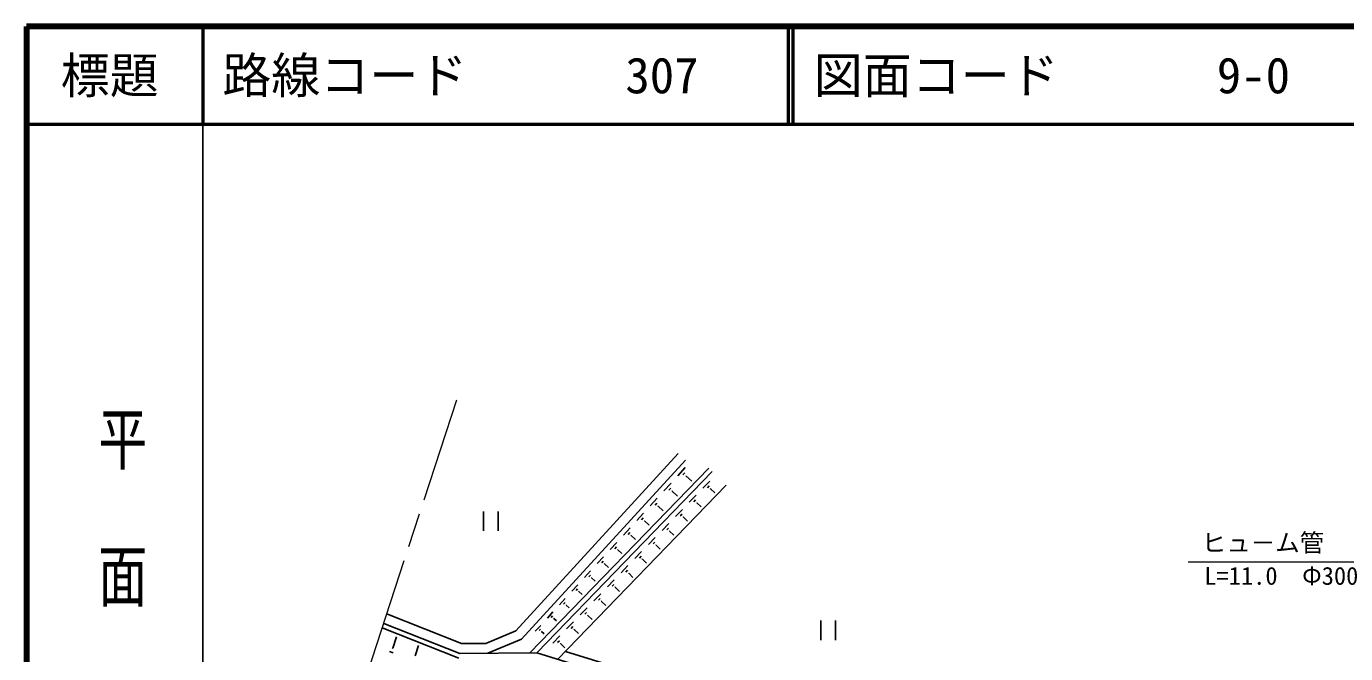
# Model space of a CAD drawing. Units: millimetres, scale not verified. Extents: x 40000 to 680000, y 20000 to 380000.
# Drawn here: x 40000 to 174673, y 315961 to 380000 of the extents above; entities that cross this region are included whole.
import ezdxf
from ezdxf.enums import TextEntityAlignment as Align

# ---------------------------------------------------------------- set-up
doc = ezdxf.new("R2010")
doc.units = ezdxf.units.MM
doc.header["$LTSCALE"] = 1000
doc.linetypes.add('CHAIN', pattern=[18.5, 12, -1.5, 3.5, -1.5])
for name, color, linetype, lineweight in [('M-BGD', 7, 'Continuous', 25), ('M-BMK', 2, 'CHAIN', 13), ('M-STR-HTXT', 7, 'Continuous', 13), ('M-TTL', 2, 'Continuous', 140), ('M-TTL-BAND', 7, 'Continuous', 25), ('M-TTL-LINE', 7, 'Continuous', 50)]:
    doc.layers.add(name, color=color, linetype=linetype, lineweight=lineweight)
doc.layers.add('M-TTL-TXT', color=7, linetype='Continuous')
doc.styles.add('@ＭＳ ゴシック', font='')
doc.styles.add('ＭＳ ゴシック', font='')
doc.styles.get('@ＭＳ ゴシック').set_extended_font_data('@MS Gothic')
doc.styles.get('ＭＳ ゴシック').set_extended_font_data('MS Gothic')

msp = doc.modelspace()

# ---------------------------------------------------------------- linework, layer by layer
at = {"layer": 'M-BGD'}
for p, q in [((89951, 318283), (106532, 336386)), ((90540, 317445), (107269, 335711)), ((91393, 316038), (109651, 334887)), ((92093, 316043), (110010, 334539)), ((106492, 334122), (107248, 334947)), ((107023, 334204), (107212, 334411)), ((107341, 334055), (107388, 334107)), ((107365, 334081), (107941, 333553)), ((94239, 315383), (111446, 333147)), ((105076, 332575), (105812, 333379)), ((105593, 332656), (105777, 332857)), ((109064, 332844), (109760, 333562)), ((109541, 332904), (109714, 333084)), ((109821, 332763), (109865, 332808)), ((109843, 332786), (110274, 332368)), ((103679, 331051), (104395, 331833)), ((104182, 331129), (104361, 331324)), ((105903, 332511), (105949, 332561)), ((105926, 332536), (106472, 332036)), ((107673, 331407), (108368, 332126)), ((108149, 331468), (108323, 331648)), ((108430, 331327), (108473, 331371)), ((108451, 331349), (108882, 330932)), ((86672, 330485), (86672, 328485)), ((88172, 330485), (88172, 328485)), ((102302, 329547), (102999, 330308)), ((104484, 330987), (104529, 331036)), ((104506, 331012), (105022, 330539)), ((106281, 329971), (106977, 330689)), ((106757, 330031), (106931, 330211)), ((100944, 328064), (101622, 328804)), ((102791, 329623), (102966, 329813)), ((103085, 329485), (103129, 329533)), ((103107, 329509), (103593, 329064)), ((104890, 328534), (105585, 329253)), ((105366, 328595), (105540, 328774)), ((107038, 329890), (107082, 329935)), ((107060, 329912), (107491, 329495)), ((99604, 326602), (100264, 327322)), ((101420, 328138), (101589, 328323)), ((101706, 328004), (101748, 328050)), ((101727, 328027), (102184, 327609)), ((103498, 327098), (104194, 327816)), ((103974, 327158), (104148, 327338)), ((105647, 328453), (105690, 328498)), ((105668, 328476), (106099, 328058)), ((100067, 326674), (100232, 326854)), ((100345, 326544), (100386, 326589)), ((100366, 326566), (100794, 326174)), ((102107, 325661), (102802, 326379)), ((104255, 327017), (104299, 327062)), ((104277, 327039), (104708, 326622)), ((98283, 325160), (98924, 325859)), ((98734, 325230), (98894, 325405)), ((99004, 325103), (99044, 325147)), ((99024, 325125), (99423, 324759)), ((100715, 324225), (101411, 324943)), ((102583, 325722), (102757, 325901)), ((102864, 325580), (102907, 325625)), ((102885, 325603), (103316, 325185)), ((96981, 323738), (97604, 324418)), ((97418, 323806), (97574, 323976)), ((97681, 323683), (97720, 323725)), ((97700, 323704), (98072, 323364)), ((99323, 322788), (100019, 323506)), ((101191, 324285), (101365, 324465)), ((101472, 324144), (101516, 324189)), ((101494, 324166), (101925, 323749)), ((95697, 322335), (96301, 322996)), ((96121, 322402), (96273, 322567)), ((96376, 322282), (96414, 322323)), ((96395, 322303), (96739, 321988)), ((97932, 321352), (98628, 322070)), ((99800, 322849), (99974, 323028)), ((100081, 322707), (100124, 322752)), ((100102, 322730), (100533, 322312)), ((94430, 320953), (95017, 321594)), ((94842, 321017), (94989, 321177)), ((95090, 320901), (95126, 320941)), ((95108, 320921), (95424, 320631)), ((96540, 319915), (97236, 320633)), ((98408, 321412), (98582, 321592)), ((98689, 321271), (98733, 321316)), ((98711, 321293), (99142, 320876)), ((84423, 316992), (76871, 319973)), ((93181, 319589), (93751, 320211)), ((93581, 319651), (93724, 319807)), ((93821, 319539), (93857, 319578)), ((93839, 319558), (94128, 319293)), ((95149, 318478), (95845, 319197)), ((97017, 319976), (97191, 320155)), ((97298, 319834), (97341, 319879)), ((97319, 319857), (97750, 319439)), ((121107, 319334), (121107, 317334)), ((122607, 319334), (122607, 317334)), ((84143, 315490), (76320, 318578)), ((84236, 315990), (76504, 319043)), ((86895, 317008), (89951, 318283)), ((91949, 318244), (92502, 318847)), ((92337, 318305), (92475, 318455)), ((92570, 318196), (92605, 318233)), ((92587, 318214), (92850, 317974)), ((95625, 318539), (95799, 318719)), ((95906, 318398), (95949, 318443)), ((95928, 318420), (96359, 318003)), ((77353, 316539), (77440, 316510)), ((77396, 316524), (77775, 317681)), ((79677, 315731), (80025, 316793)), ((84423, 316992), (86895, 317008)), ((87098, 316009), (90540, 317445)), ((93757, 317042), (94453, 317760)), ((94234, 317103), (94408, 317282)), ((94514, 316961), (94558, 317006)), ((94536, 316984), (94967, 316566)), ((77084, 316162), (77434, 316047)), ((84236, 315990), (92093, 316043)), ((92093, 316043), (111472, 310081)), ((95019, 316189), (111805, 311025))]:
    msp.add_line(p, q, dxfattribs=at)
at = {"layer": 'M-BMK'}
msp.add_line((74842, 314064), (83946, 341861), dxfattribs=at)
at = {"layer": 'M-STR-HTXT'}
msp.add_line((158610, 325318), (177610, 325318), dxfattribs=at)
at = {"layer": 'M-TTL'}
for p, q in [((40000, 380000), (40000, 20000)), ((680000, 380000), (40000, 380000))]:
    msp.add_line(p, q, dxfattribs=at)
at = {"layer": 'M-TTL-BAND'}
msp.add_line((58000, 370000), (58000, 20000), dxfattribs=at)
at = {"layer": 'M-TTL-LINE'}
for p, q in [((58000, 380000), (58000, 370000)), ((117750, 380000), (117750, 370000)), ((118250, 380000), (118250, 370000)), ((40000, 370000), (680000, 370000))]:
    msp.add_line(p, q, dxfattribs=at)

# ---------------------------------------------------------------- texts
at = {"layer": 'M-STR-HTXT', "style": 'ＭＳ ゴシック'}
msp.add_text('ヒュ－ム管', height=1833, dxfattribs=at).set_placement((159985, 325818), align=Align.BOTTOM_LEFT)
msp.add_text('L=11.0\u3000Φ300', height=1833, dxfattribs=at).set_placement((168110, 324818), align=Align.TOP_CENTER)
at = {"layer": 'M-TTL-BAND', "style": '@ＭＳ ゴシック', "width": 1.4}
msp.add_text('平  面  図', height=3666, rotation=270, dxfattribs=at).set_placement((49777, 306475), align=Align.MIDDLE_RIGHT)
at = {"layer": 'M-TTL-TXT', "style": 'ＭＳ ゴシック'}
msp.add_text('標題', height=3666, dxfattribs=at).set_placement((48500, 375000), align=Align.MIDDLE_CENTER)
for s, p in [('路線コード', (60000, 375000)), ('図面コード', (120380, 375000)), ('307', (101142, 375000)), ('9-0', (161521, 375000))]:
    msp.add_text(s, height=3666, dxfattribs=at).set_placement(p, align=Align.MIDDLE_LEFT)

doc.saveas('drawing.dxf')
